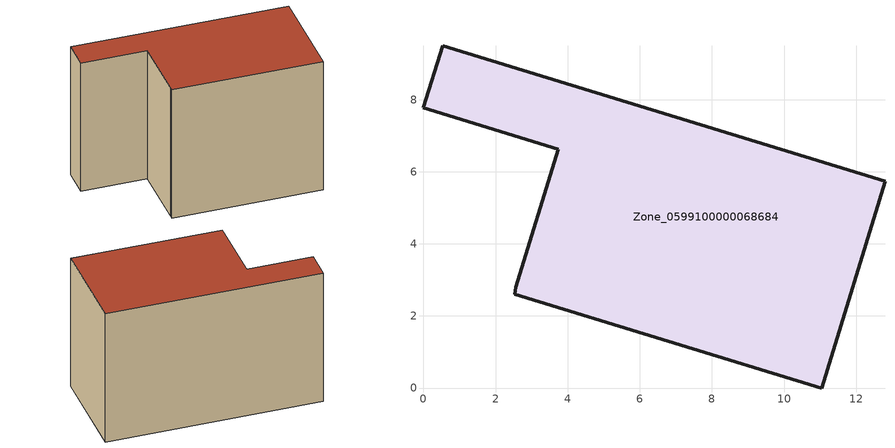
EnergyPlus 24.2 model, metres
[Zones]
Zone_0599100000068684
 floor ground (C_G): 3.74,6.63 0,7.77 0.53,9.49 12.8,5.73 11.05,0 2.53,2.6 2.56,2.79 z0
 wall outside (C_F): 12.8,5.73 0.53,9.49 0,7.77 3.74,6.63 2.56,2.79 2.53,2.6 11.05,0 12.8,5.73 z0:8.52
 roof outside (C_R): 2.56,2.79 2.53,2.6 11.05,0 12.8,5.73 0.53,9.49 0,7.77 3.74,6.63 z8.52
[BUILDING]
Pand.0599100000068684: North Axis=0; Terrain=City; Loads Convergence Tolerance Value=0.04; Temperature Convergence Tolerance Value=0.4; Solar Distribution=FullExterior; Maximum Number of Warmup Days=25; Minimum Number of Warmup Days=1
[Site:Location]
Rotterdam.The.Hague.AP_ZH_NLD Design_Conditions: Latitude=51.96; Longitude=4.45; Time Zone=1; Elevation=-4.5
[SITE:GROUNDTEMPERATURE:BUILDINGSURFACE]
18, 18, 18, 18, 18, 18, 18, 18, 18, 18, 18, 18
[MATERIAL] Thermal Absorptance=0.9; Solar Absorptance=0.7; Visible Absorptance=0.7
Name | Roughness | Thickness | Conductivity | Density | Specific Heat
G.TI.1975-1991 | MediumSmooth | 0.15 | 0.288461 | 540 | 1210
F.TI.1975-1991 | Rough | 0.3 | 0.230769 | 1920 | 840
R.TI.1975-1991 | MediumRough | 0.2 | 0.153846 | 1500 | 1000
[CONSTRUCTION]
C_G: G.TI.1975-1991
C_F: F.TI.1975-1991
C_R: R.TI.1975-1991
[ZONE]
Zone_0599100000068684: Type=1; Multiplier=1; Ceiling Height=Autocalculate; Volume=Autocalculate; Floor Area=autocalculate; Part of Total Floor Area=Yes
[ZONEINFILTRATION:DESIGNFLOWRATE]
Infil_Zone_0599100000068684: Zone or ZoneList or Space or SpaceList=Zone_0599100000068684; Schedule=AlwaysOn; Design Flow Rate Calculation Method=Flow/Area; Flow Rate per Floor Area=0.003; Constant Term Coefficient=1; Temperature Term Coefficient=0; Velocity Term Coefficient=0; Velocity Squared Term Coefficient=0
[HVACTEMPLATE:ZONE:IDEALLOADSAIRSYSTEM]
Zone_0599100000068684: Maximum Heating Supply Air Temperature=50; Minimum Cooling Supply Air Temperature=13; Maximum Heating Supply Air Humidity Ratio=0.0156; Minimum Cooling Supply Air Humidity Ratio=0.0077; Heating Limit=NoLimit; Cooling Limit=NoLimit; Dehumidification Control Type=ConstantSensibleHeatRatio; Cooling Sensible Heat Ratio=0.7; Dehumidification Setpoint=60; Humidification Control Type=None; Humidification Setpoint=30; Outdoor Air Method=None; Outdoor Air Flow Rate per Person=0.00944; Outdoor Air Flow Rate per Zone Floor Area=0; Outdoor Air Flow Rate per Zone=0; Demand Controlled Ventilation Type=None; Outdoor Air Economizer Type=NoEconomizer; Heat Recovery Type=None; Sensible Heat Recovery Effectiveness=0.7; Latent Heat Recovery Effectiveness=0.65
[ZONECONTROL:THERMOSTAT]
ThermostatControl_Zone_0599100000068684: Zone or ZoneList=Zone_0599100000068684; Control Type Schedule=DualSetpointControlType; Control 1=Thermostat_Zone_0599100000068684; Temperature Difference Between Cutout And Setpoint=0
[THERMOSTATSETPOINT:DUALSETPOINT]
Thermostat_Zone_0599100000068684: Heating Setpoint Temperature Schedule=HeatingSetpoint_Zone_0599100000068684; Cooling Setpoint Temperature Schedule=CoolingSetpoint_Zone_0599100000068684
[SCHEDULE:COMPACT]
HeatingSetpoint_Zone_0599100000068684: Through: 12/31, For: AllDays, Until: 24:00, 21
CoolingSetpoint_Zone_0599100000068684: Through: 12/31, For: AllDays, Until: 24:00, 24
DualSetpointControlType: Through: 12/31, For: AllDays, Until: 24:00, 4
AlwaysOn: Through: 12/31, For: AllDays, Until: 24:00, 1
